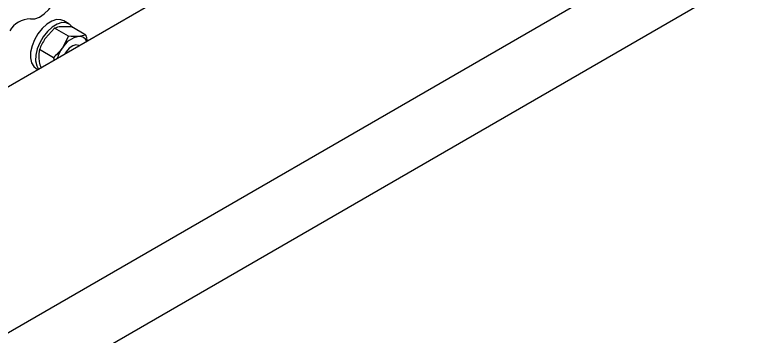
# Model space of a CAD drawing. Header units: metres. Extents: x 0 to 21025, y 0 to 14850.
# Drawn here: x 13851.8 to 14013.4, y 5668.2 to 5738 of the extents above; entities that cross this region are included whole.
import ezdxf

# ---------------------------------------------------------------- set-up
doc = ezdxf.new("R2010")
doc.units = ezdxf.units.M
doc.header["$LTSCALE"] = 25
doc.layers.add('SL4', color=4, linetype='Continuous')

msp = doc.modelspace()

# ---------------------------------------------------------------- linework, layer by layer
at = {"layer": 'SL4'}
for p, q in [((13090.289, 5283.649), (14027.187, 5824.509)), ((13136.586, 5256.922), (14073.485, 5797.782)), ((14080.22, 5786.117), (13143.322, 5245.256)), ((13864.16, 5735.367), (13861.979, 5735.427)), ((13863.545, 5736.064), (13862.414, 5736.717)), ((13867.206, 5733.609), (13864.16, 5735.367)), ((13860.428, 5735.123), (13858.463, 5732.965)), ((13863.474, 5733.365), (13860.428, 5735.123)), ((13867.206, 5733.609), (13865.655, 5733.305)), ((13863.474, 5733.365), (13862.14, 5730.842)), ((13860.174, 5728.684), (13857.129, 5730.442)), ((13865.762, 5731.32), (13865.722, 5731.343)), ((13860.174, 5728.684), (13860.323, 5728.181)), ((13856.414, 5726.325), (13856.761, 5726.124))]:
    msp.add_line(p, q, dxfattribs=at)
at = {"layer": 'SL4', "flags": 128}
for points in [[(13855.171, 5737.118), (13856.12, 5737.15), (13857.151, 5737.517), (13858.198, 5738.197), (13859.197, 5739.148), (13860.083, 5740.309), (13860.802, 5741.607), (13861.308, 5742.961), (13861.569, 5744.286), (13861.569, 5745.498), (13861.308, 5746.521), (13860.802, 5747.291), (13860.083, 5747.759), (13859.197, 5747.897), (13858.198, 5747.695), (13857.151, 5747.166), (13856.12, 5746.343), (13855.171, 5745.278)], [(13862.414, 5736.717), (13861.813, 5736.946), (13860.868, 5736.963), (13859.831, 5736.637), (13858.768, 5735.99), (13857.745, 5735.062), (13856.827, 5733.911), (13856.072, 5732.611), (13855.527, 5731.242), (13855.226, 5729.89), (13855.188, 5728.641), (13855.416, 5727.573), (13855.895, 5726.753), (13856.414, 5726.325)], [(13864.328, 5735.27), (13863.739, 5735.936), (13862.945, 5736.293), (13861.999, 5736.31), (13860.962, 5735.984), (13859.899, 5735.337), (13858.877, 5734.409), (13857.959, 5733.258), (13857.204, 5731.958), (13856.659, 5730.588), (13856.358, 5729.237), (13856.32, 5727.988), (13856.547, 5726.919), (13856.927, 5726.22)], [(13865.761, 5731.32), (13865.694, 5731.359), (13865.082, 5731.481), (13864.367, 5731.273), (13863.634, 5730.759), (13862.973, 5730.003), (13862.684, 5729.543)]]:
    msp.add_lwpolyline(points, dxfattribs=at)
at = {"layer": 'SL4'}
for centre, radius, start, end in [((13855.28, 5731.743), 5.376, 91.17027, 148.82435), ((13866.652, 5728.14), 5.26, 100.92638, 149.08662), ((13865.815, 5731.504), 1.807, 25.77713, 95.05012), ((13869.047, 5725.961), 8.458, 144.7499, 162.01226)]:
    msp.add_arc(centre, radius, start, end, dxfattribs=at)
for points, knots in [([(13861.979, 5735.427), (13861.935, 5735.424), (13861.309, 5735.381), (13860.853, 5735.247), (13860.428, 5735.123)], [0, 0, 0, 0, 0.0702006, 1, 1, 1, 1]), ([(13867.206, 5733.609), (13867.274, 5733.394), (13867.414, 5732.955), (13867.483, 5732.544), (13867.518, 5732.334)], [0, 0, 0, 0, 0.490166, 1, 1, 1, 1]), ([(13858.463, 5732.965), (13858.424, 5732.909), (13857.872, 5732.116), (13857.487, 5731.249), (13857.129, 5730.442)], [0, 0, 0, 0, 0.0702006, 1, 1, 1, 1]), ([(13865.655, 5733.305), (13865.611, 5733.302), (13864.976, 5733.263), (13864.198, 5733.316), (13863.474, 5733.365)], [0, 0, 0, 0, 0.0702006, 1, 1, 1, 1]), ([(13857.129, 5730.442), (13857.1, 5730.283), (13856.985, 5729.667), (13857.011, 5728.943), (13857.03, 5728.405)], [0, 0, 0, 0, 0.2575513, 1, 1, 1, 1]), ([(13862.14, 5730.842), (13862.1, 5730.787), (13861.539, 5729.999), (13860.832, 5729.318), (13860.174, 5728.684)], [0, 0, 0, 0, 0.0702006, 1, 1, 1, 1]), ([(13857.03, 5728.405), (13857.053, 5728.201), (13857.122, 5727.6), (13857.31, 5726.945), (13857.434, 5726.513)], [0, 0, 0, 0, 0.3394563, 1, 1, 1, 1])]:
    msp.add_open_spline(points, degree=3, knots=knots, dxfattribs=at)

doc.saveas('drawing.dxf')
